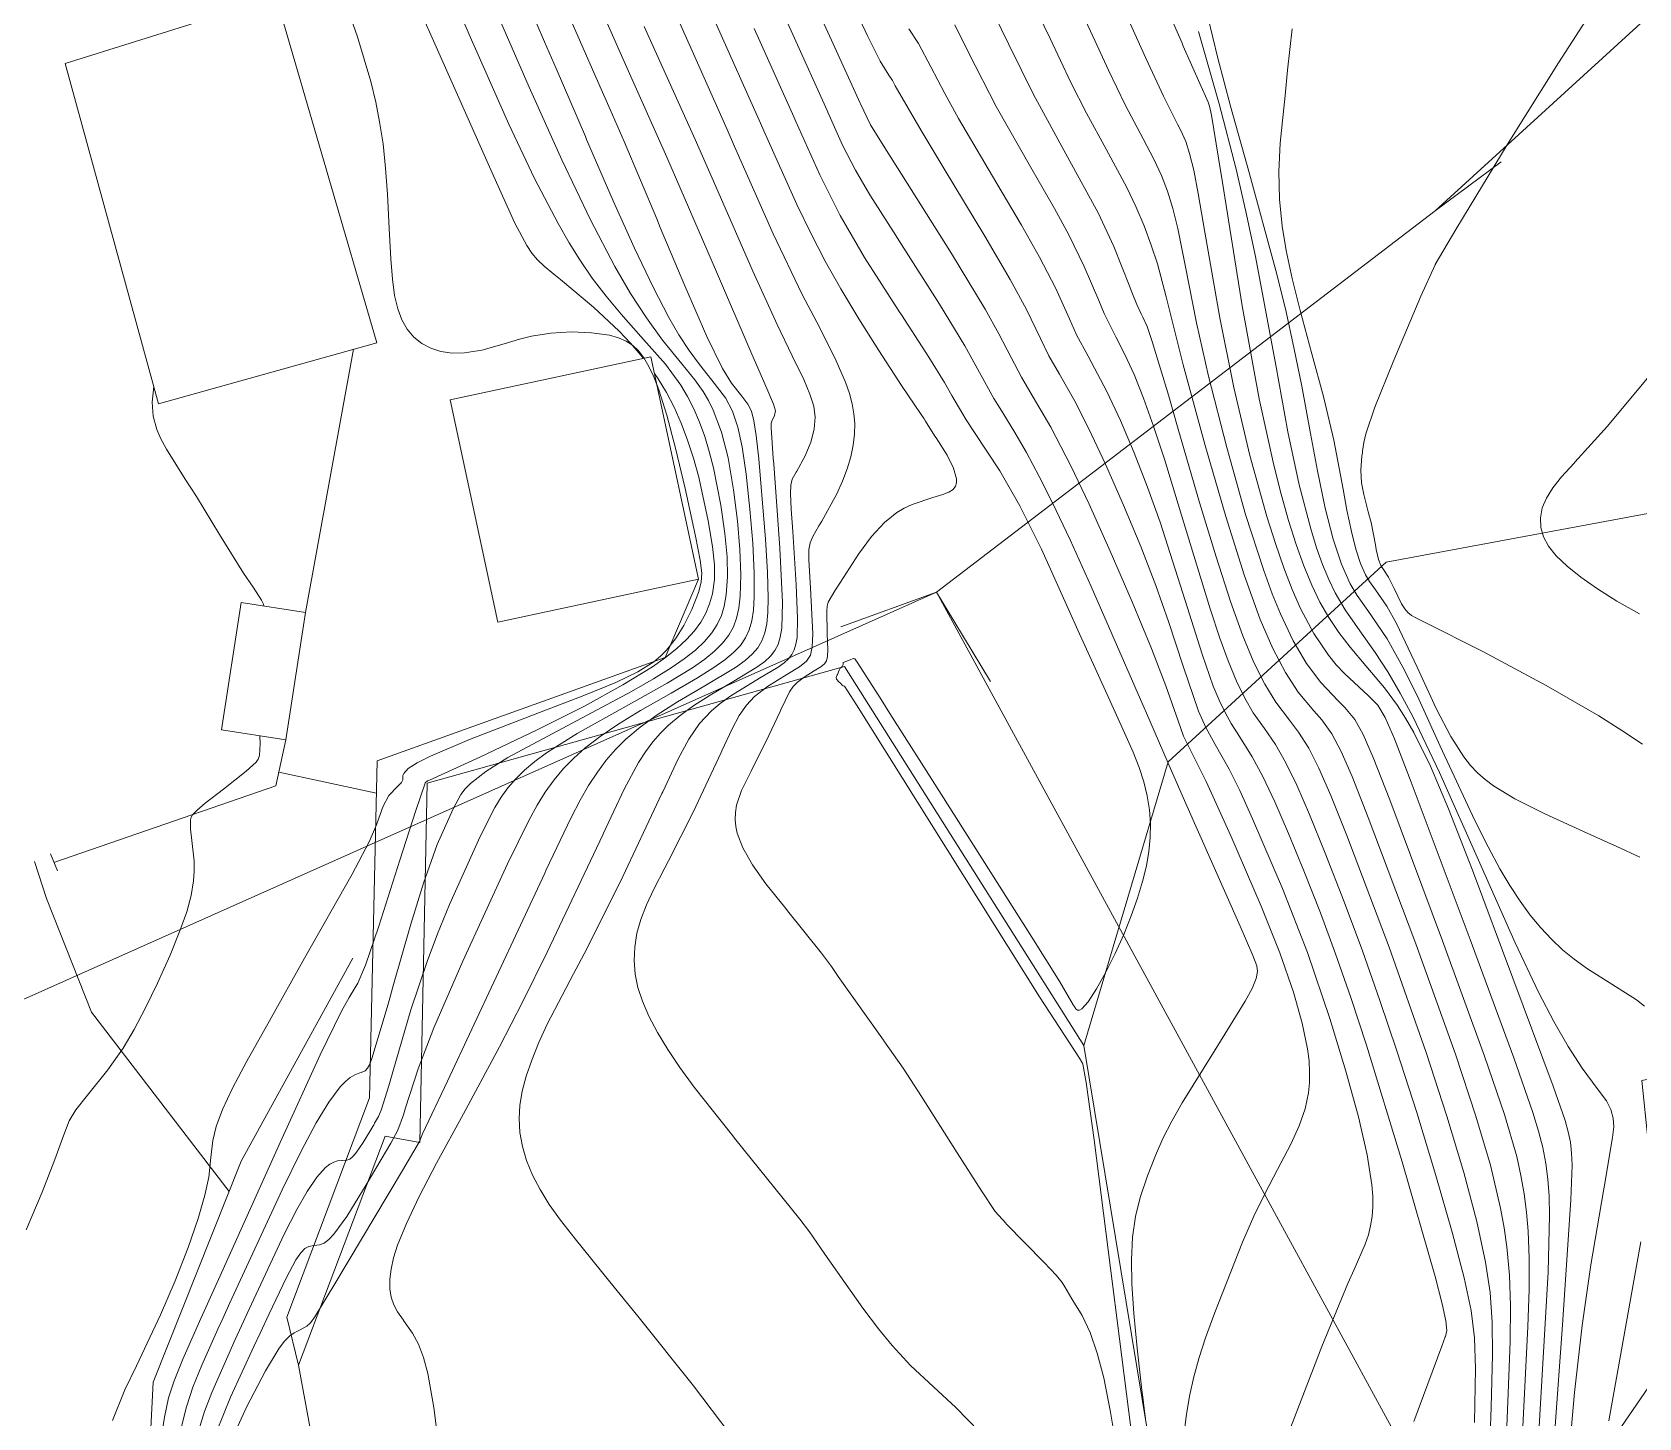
# Model space of a CAD drawing. Header units: metres. Extents: x 1233805 to 1234355, y 654698 to 655114.
# Drawn here: x 1234171.64 to 1234215.41, y 654927.62 to 654965.38 of the extents above; entities that cross this region are included whole.
import ezdxf

# ---------------------------------------------------------------- set-up
doc = ezdxf.new("R2010")
doc.units = ezdxf.units.M

msp = doc.modelspace()

# ---------------------------------------------------------------- linework, layer by layer
at = {"layer": 'ИИ_ГОРИЗОНТАЛИ_ОСН', "lineweight": 0}
for points, elevation in [([(1234190.127, 654970.202), (1234192.366, 654965.319), (1234193.295, 654963.249), (1234193.317, 654963.198), (1234193.718, 654962.304), (1234194.066, 654961.617), (1234194.457, 654960.948), (1234195.102, 654959.936), (1234195.324, 654959.593), (1234196.36, 654957.965), (1234197.049, 654956.835), (1234197.493, 654956.022), (1234197.837, 654955.4), (1234198.01, 654955.126), (1234198.387, 654954.519), (1234198.727, 654953.931), (1234199.078, 654953.276), (1234199.441, 654952.554), (1234199.92, 654951.543), (1234200.494, 654950.277), (1234201.96, 654946.909), (1234201.971, 654946.883), (1234202.584, 654945.459), (1234202.585, 654945.458), (1234203.064, 654944.383), (1234204.554, 654941.016), (1234204.898, 654940.223), (1234205.004, 654939.941), (1234205.025, 654939.785), (1234204.984, 654939.593), (1234204.873, 654939.326), (1234204.689, 654938.979), (1234203.867, 654937.653), (1234202.969, 654936.21), (1234202.686, 654935.704), (1234202.447, 654935.232), (1234202.244, 654934.774), (1234202.028, 654934.221), (1234201.821, 654933.626), (1234201.694, 654933.11), (1234201.615, 654932.55), (1234201.585, 654931.932), (1234201.599, 654931.271), (1234201.651, 654930.464), (1234201.74, 654929.524), (1234201.873, 654928.377), (1234201.896, 654928.19), (1234201.943, 654927.805), (1234201.967, 654927.605)], 15.5), ([(1234180.639, 654969.502), (1234184.205, 654961.467), (1234184.79, 654960.178), (1234185.112, 654959.565), (1234185.253, 654959.356), (1234185.404, 654959.177), (1234185.583, 654959.004), (1234185.847, 654958.784), (1234186.03, 654958.637), (1234186.932, 654957.891), (1234187.634, 654957.233), (1234187.944, 654956.905), (1234188.225, 654956.58), (1234188.293, 654956.492)], 10.5), ([(1234185.831, 654966.814), (1234187, 654964.133), (1234187.385, 654963.269), (1234187.768, 654962.401), (1234188.655, 654960.292), (1234188.752, 654960.057), (1234189.422, 654958.465), (1234190.022, 654957.087), (1234190.45, 654956.219), (1234190.695, 654955.82), (1234190.97, 654955.462), (1234191.138, 654955.244), (1234191.233, 654955.051), (1234191.303, 654954.789), (1234191.366, 654954.39), (1234191.437, 654953.754), (1234191.622, 654951.565), (1234191.672, 654950.663), (1234191.688, 654949.953), (1234191.679, 654949.563), (1234191.65, 654949.259), (1234191.598, 654949.009), (1234191.518, 654948.796), (1234191.407, 654948.607), (1234191.257, 654948.431), (1234191.06, 654948.256), (1234190.797, 654948.069), (1234189.967, 654947.57), (1234189.218, 654947.13), (1234188.669, 654946.779), (1234188.199, 654946.44), (1234187.808, 654946.111), (1234187.533, 654945.838), (1234187.278, 654945.544), (1234187.036, 654945.219), (1234186.799, 654944.854), (1234186.569, 654944.453), (1234186.321, 654943.979), (1234185.636, 654942.54), (1234185.603, 654942.467), (1234182.954, 654936.8), (1234182.273, 654935.359), (1234182.232, 654935.275), (1234182.187, 654935.152), (1234182.187, 654935.152), (1234181.728, 654934.365), (1234179.861, 654931.225), (1234179.341, 654930.372), (1234179.224, 654930.211), (1234179.125, 654930.118), (1234178.939, 654930.017), (1234178.779, 654929.938), (1234178.657, 654929.854), (1234178.515, 654929.715), (1234178.365, 654929.521), (1234177.992, 654928.901), (1234177.481, 654927.912), (1234177.049, 654926.982)], 12.5), ([(1234186.648, 654967.116), (1234187.621, 654964.908), (1234187.88, 654964.335), (1234188.931, 654961.972), (1234190.28, 654958.847), (1234191.247, 654956.604), (1234191.6, 654955.797), (1234191.839, 654955.242), (1234191.886, 654955.066), (1234191.864, 654954.935), (1234191.792, 654954.783), (1234191.792, 654954.783), (1234191.772, 654954.724), (1234191.771, 654954.601), (1234191.831, 654953.771), (1234191.843, 654953.621), (1234192.012, 654951.317), (1234192.079, 654949.835), (1234192.059, 654949.139), (1234192.021, 654948.897), (1234191.961, 654948.698), (1234191.875, 654948.528), (1234191.757, 654948.376), (1234191.598, 654948.23), (1234191.379, 654948.073), (1234190.712, 654947.672), (1234190.11, 654947.318), (1234189.669, 654947.036), (1234189.292, 654946.764), (1234188.977, 654946.499), (1234188.754, 654946.278), (1234188.548, 654946.039), (1234188.352, 654945.774), (1234188.16, 654945.476), (1234187.771, 654944.756), (1234187.205, 654943.558), (1234187.183, 654943.511), (1234185.673, 654940.308), (1234185.008, 654938.964), (1234184.373, 654937.733), (1234183.386, 654935.906), (1234182.655, 654934.558), (1234182.185, 654933.652), (1234181.834, 654932.914), (1234181.595, 654932.325), (1234181.487, 654931.987), (1234181.416, 654931.678), (1234181.381, 654931.397), (1234181.382, 654931.141), (1234181.418, 654930.915), (1234181.488, 654930.706), (1234181.592, 654930.509), (1234181.755, 654930.28), (1234181.757, 654930.276), (1234182.004, 654929.93), (1234182.168, 654929.629), (1234182.304, 654929.268), (1234182.419, 654928.827), (1234182.577, 654927.904), (1234182.787, 654926.265)], 13), ([(1234193.64, 654966.89), (1234194.404, 654965.261), (1234194.739, 654964.592), (1234194.979, 654964.208), (1234195.077, 654964.059), (1234195.153, 654963.922), (1234195.859, 654962.696), (1234196.489, 654961.656), (1234197.596, 654959.824), (1234198.284, 654958.644), (1234198.727, 654957.825), (1234199.11, 654957.034), (1234199.34, 654956.557), (1234199.623, 654956.06), (1234200.044, 654955.322), (1234200.43, 654954.574), (1234200.884, 654953.609), (1234201.374, 654952.495), (1234201.84, 654951.364), (1234202.248, 654950.304), (1234202.596, 654949.321), (1234202.998, 654948.103), (1234203.412, 654946.882), (1234203.61, 654946.429), (1234203.87, 654945.972), (1234204.251, 654945.3), (1234204.538, 654944.716), (1234204.889, 654943.948), (1234205.702, 654942.044), (1234206.382, 654940.299), (1234206.993, 654938.5), (1234207.43, 654937.071), (1234207.77, 654935.824), (1234208.006, 654934.788), (1234208.136, 654933.973), (1234208.161, 654933.659), (1234208.164, 654933.373), (1234208.145, 654933.107), (1234208.105, 654932.852), (1234208.044, 654932.61), (1234207.958, 654932.355), (1234207.659, 654931.666), (1234207.485, 654931.282), (1234206.771, 654929.563), (1234205.69, 654926.757)], 16.5), ([(1234198.541, 654966.937), (1234199.374, 654965.204), (1234199.94, 654964.012), (1234200.365, 654963.177), (1234200.901, 654962.19), (1234201.459, 654961.148), (1234201.705, 654960.631), (1234201.93, 654960.105), (1234202.129, 654959.579), (1234202.296, 654959.07), (1234202.532, 654958.168), (1234203.001, 654956.314), (1234203.594, 654954.118), (1234204.156, 654952.18), (1234204.659, 654950.594), (1234205.096, 654949.38), (1234205.436, 654948.589), (1234205.781, 654947.931), (1234206.133, 654947.398), (1234206.559, 654946.887), (1234206.771, 654946.644), (1234207.043, 654946.261), (1234207.3, 654945.78), (1234207.598, 654945.096), (1234208.039, 654943.978), (1234209.333, 654940.539), (1234210.413, 654937.53), (1234210.974, 654935.847), (1234211.368, 654934.505), (1234211.644, 654933.34), (1234211.743, 654932.803), (1234211.817, 654932.286), (1234211.887, 654931.512), (1234211.914, 654930.672), (1234211.903, 654929.716), (1234211.848, 654928.288), (1234211.802, 654927.168)], 18.5), ([(1234201, 654966.852), (1234201.727, 654965.239), (1234201.981, 654964.67), (1234202.458, 654963.636), (1234202.844, 654962.872), (1234202.936, 654962.696), (1234203.068, 654962.404), (1234203.173, 654962.076), (1234203.283, 654961.619), (1234203.406, 654960.988), (1234203.589, 654959.927), (1234203.998, 654957.6), (1234204.38, 654955.7), (1234204.817, 654953.845), (1234205.277, 654952.179), (1234205.509, 654951.444), (1234205.74, 654950.78), (1234205.97, 654950.191), (1234206.196, 654949.678), (1234206.558, 654948.998), (1234206.957, 654948.405), (1234207.167, 654948.145), (1234207.389, 654947.901), (1234207.915, 654947.417), (1234208.031, 654947.317), (1234208.299, 654947.042), (1234208.503, 654946.704), (1234208.752, 654946.128), (1234209.207, 654944.944), (1234210.815, 654940.657), (1234212.005, 654937.433), (1234212.526, 654935.944), (1234212.681, 654935.433), (1234212.796, 654934.986), (1234212.88, 654934.557), (1234212.936, 654934.127), (1234212.969, 654933.667), (1234212.981, 654933.137), (1234212.941, 654931.594), (1234212.796, 654929.1), (1234212.683, 654927.236)], 19.5), ([(1234183.096, 654966.353), (1234183.612, 654965.172), (1234183.72, 654964.925), (1234184.628, 654962.87), (1234185.324, 654961.393), (1234185.965, 654960.163), (1234186.265, 654959.641), (1234186.555, 654959.176), (1234186.898, 654958.677), (1234187.273, 654958.185), (1234187.683, 654957.694), (1234188.224, 654957.088), (1234188.889, 654956.33), (1234189.307, 654955.762), (1234189.494, 654955.45), (1234189.665, 654955.113), (1234189.82, 654954.751), (1234189.961, 654954.363), (1234190.087, 654953.952), (1234190.2, 654953.51), (1234190.4, 654952.488), (1234190.511, 654951.723), (1234190.572, 654951.086), (1234190.584, 654950.535), (1234190.549, 654950.046), (1234190.496, 654949.744), (1234190.417, 654949.485), (1234190.303, 654949.243), (1234190.151, 654949.012), (1234189.953, 654948.779), (1234189.706, 654948.545), (1234189.406, 654948.305), (1234189.049, 654948.055), (1234188.57, 654947.756), (1234187.97, 654947.411), (1234186.216, 654946.477), (1234184.601, 654945.612), (1234183.996, 654945.236), (1234183.582, 654944.91), (1234183.437, 654944.762), (1234183.318, 654944.609), (1234183.104, 654944.216), (1234182.676, 654943.245), (1234182.296, 654942.191), (1234181.953, 654941.078), (1234181.483, 654939.427), (1234181.334, 654938.895), (1234180.892, 654937.418), (1234180.831, 654937.244), (1234180.778, 654937.148), (1234180.708, 654937.081), (1234180.606, 654937.033), (1234180.569, 654937.021), (1234180.431, 654936.968), (1234180.306, 654936.893), (1234180.174, 654936.783), (1234180.034, 654936.638), (1234179.724, 654936.227), (1234179.378, 654935.662), (1234178.963, 654934.885), (1234178.446, 654933.837), (1234177.025, 654930.754), (1234176.832, 654930.328), (1234176.701, 654930.039), (1234176.263, 654929.059), (1234176.02, 654928.463), (1234175.841, 654927.927), (1234175.695, 654927.347)], 11), ([(1234184.101, 654966.374), (1234185.179, 654963.879), (1234186.069, 654961.901), (1234186.851, 654960.265), (1234187.513, 654958.994), (1234187.941, 654958.259), (1234188.373, 654957.593), (1234188.811, 654956.992), (1234189.337, 654956.342), (1234189.692, 654955.906), (1234189.918, 654955.59), (1234190.064, 654955.342), (1234190.196, 654955.076), (1234190.419, 654954.481), (1234190.596, 654953.785), (1234190.745, 654952.91), (1234190.852, 654952.067), (1234190.919, 654951.284), (1234190.945, 654950.596), (1234190.929, 654950.015), (1234190.893, 654949.686), (1234190.832, 654949.414), (1234190.742, 654949.172), (1234190.616, 654948.949), (1234190.448, 654948.731), (1234190.232, 654948.514), (1234189.963, 654948.293), (1234189.632, 654948.06), (1234188.94, 654947.638), (1234187.825, 654947.017), (1234186.487, 654946.269), (1234185.65, 654945.742), (1234185.333, 654945.508), (1234185.056, 654945.275), (1234184.814, 654945.038), (1234184.6, 654944.791), (1234184.416, 654944.538), (1234184.242, 654944.256), (1234183.847, 654943.467), (1234183.01, 654941.614), (1234182.682, 654940.815), (1234182.398, 654940.061), (1234181.957, 654938.736), (1234181.462, 654937.049), (1234181.354, 654936.669), (1234181.146, 654936.004), (1234181.071, 654935.831), (1234180.968, 654935.648), (1234180.965, 654935.642), (1234180.943, 654935.605), (1234180.652, 654935.125), (1234180.46, 654934.839), (1234180.37, 654934.733), (1234180.292, 654934.674), (1234180.21, 654934.646), (1234180.08, 654934.636), (1234180.079, 654934.636), (1234179.958, 654934.624), (1234179.853, 654934.592), (1234179.744, 654934.533), (1234179.633, 654934.446), (1234179.391, 654934.181), (1234179.128, 654933.794), (1234178.848, 654933.299), (1234178.506, 654932.629), (1234177.549, 654930.585), (1234177.34, 654930.127), (1234177.168, 654929.755), (1234176.529, 654928.313), (1234176.334, 654927.792), (1234176.179, 654927.294)], 11.5), ([(1234199.93, 654966.575), (1234200.532, 654965.271), (1234200.961, 654964.341), (1234201.417, 654963.403), (1234201.908, 654962.469), (1234202.197, 654961.922), (1234202.406, 654961.476), (1234202.573, 654961.044), (1234202.718, 654960.572), (1234202.851, 654960.029), (1234203.05, 654959.032), (1234203.364, 654957.463), (1234203.691, 654956.007), (1234204.182, 654954.061), (1234204.699, 654952.238), (1234205.192, 654950.713), (1234205.425, 654950.076), (1234205.646, 654949.529), (1234205.993, 654948.799), (1234206.36, 654948.178), (1234206.746, 654947.662), (1234207.218, 654947.164), (1234207.401, 654946.98), (1234207.671, 654946.651), (1234207.902, 654946.241), (1234208.175, 654945.612), (1234208.623, 654944.461), (1234210.066, 654940.62), (1234211.209, 654937.481), (1234211.752, 654935.888), (1234212.083, 654934.74), (1234212.2, 654934.225), (1234212.29, 654933.727), (1234212.355, 654933.229), (1234212.399, 654932.712), (1234212.426, 654931.975), (1234212.423, 654931.116), (1234212.389, 654930.111), (1234212.316, 654928.65), (1234212.243, 654927.202)], 19), ([(1234188.309, 654965.537), (1234189.697, 654962.459), (1234190.26, 654961.172), (1234191.271, 654958.866), (1234191.933, 654957.417), (1234192.348, 654956.564), (1234192.66, 654955.918), (1234192.829, 654955.518), (1234192.93, 654955.185), (1234192.968, 654954.89), (1234192.945, 654954.563), (1234192.854, 654954.209), (1234192.698, 654953.833), (1234192.47, 654953.418), (1234192.455, 654953.392), (1234192.348, 654953.196), (1234192.305, 654953.037), (1234192.295, 654952.806), (1234192.316, 654952.385), (1234192.358, 654951.772), (1234192.454, 654950.322), (1234192.491, 654949.409), (1234192.476, 654948.883), (1234192.447, 654948.7), (1234192.402, 654948.55), (1234192.337, 654948.422), (1234192.247, 654948.307), (1234192.127, 654948.197), (1234191.962, 654948.078), (1234191.457, 654947.774), (1234190.669, 654947.293), (1234190.384, 654947.087), (1234190.146, 654946.888), (1234189.823, 654946.541), (1234189.532, 654946.118), (1234189.24, 654945.577), (1234188.816, 654944.678), (1234188.795, 654944.631), (1234187.658, 654942.219), (1234186.674, 654940.269), (1234186.383, 654939.722), (1234185.671, 654938.348), (1234185.435, 654937.835), (1234185.247, 654937.373), (1234185.098, 654936.932), (1234184.992, 654936.522), (1234184.927, 654936.138), (1234184.905, 654935.777), (1234184.926, 654935.401), (1234184.994, 654935.02), (1234185.108, 654934.633), (1234185.269, 654934.239), (1234185.474, 654933.844), (1234185.726, 654933.435), (1234186.028, 654933.01), (1234186.429, 654932.496), (1234187.374, 654931.332), (1234188.14, 654930.393), (1234189.656, 654928.493), (1234190.643, 654927.185)], 13.5), ([(1234190.257, 654965.64), (1234191.479, 654962.9), (1234191.57, 654962.689), (1234192.469, 654960.685), (1234192.862, 654959.881), (1234193.247, 654959.143), (1234193.673, 654958.385), (1234194.16, 654957.569), (1234194.703, 654956.703), (1234195.324, 654955.755), (1234195.859, 654954.961), (1234195.94, 654954.841), (1234195.974, 654954.784), (1234196.233, 654954.372), (1234196.263, 654954.328), (1234196.564, 654953.854), (1234196.744, 654953.496), (1234196.822, 654953.212), (1234196.822, 654953.101), (1234196.796, 654953.009), (1234196.728, 654952.92), (1234196.614, 654952.844), (1234196.451, 654952.778), (1234196.181, 654952.698), (1234195.616, 654952.513), (1234195.395, 654952.41), (1234195.198, 654952.292), (1234194.859, 654952.016), (1234194.51, 654951.637), (1234194.153, 654951.16), (1234193.742, 654950.524), (1234193.662, 654950.396), (1234193.508, 654950.155), (1234193.329, 654949.85), (1234193.298, 654949.744), (1234193.285, 654949.611), (1234193.301, 654948.982), (1234193.316, 654948.557), (1234193.31, 654948.372), (1234193.283, 654948.254), (1234193.228, 654948.168), (1234193.126, 654948.086), (1234192.947, 654947.978), (1234192.668, 654947.808), (1234192.485, 654947.665), (1234192.375, 654947.546), (1234192.276, 654947.402), (1234192.038, 654946.916), (1234192.018, 654946.872), (1234191.628, 654946.039), (1234191.276, 654945.34), (1234191.223, 654945.241), (1234190.963, 654944.713), (1234190.831, 654944.313), (1234190.799, 654944.119), (1234190.791, 654943.928), (1234190.806, 654943.74), (1234190.846, 654943.551), (1234191, 654943.153), (1234191.262, 654942.694), (1234191.63, 654942.174), (1234192.17, 654941.501), (1234192.22, 654941.44), (1234193.146, 654940.286), (1234193.412, 654939.918), (1234193.598, 654939.653), (1234194.832, 654937.911), (1234194.846, 654937.892), (1234195.365, 654937.149), (1234195.869, 654936.382), (1234196.843, 654934.848), (1234197.5, 654933.811), (1234197.878, 654933.244), (1234198.163, 654932.926), (1234198.179, 654932.91), (1234199.201, 654931.865), (1234199.548, 654931.499), (1234199.703, 654931.308), (1234199.769, 654931.192), (1234199.966, 654930.864), (1234199.995, 654930.823), (1234200.248, 654930.415), (1234200.46, 654929.952), (1234200.656, 654929.382), (1234200.832, 654928.711), (1234201.021, 654927.781), (1234201.22, 654926.576)], 14.5), ([(1234191.311, 654965.48), (1234192.387, 654963.074), (1234192.444, 654962.943), (1234193.094, 654961.495), (1234193.656, 654960.38), (1234194.317, 654959.244), (1234195.262, 654957.768), (1234195.324, 654957.674), (1234196.072, 654956.52), (1234196.494, 654955.838), (1234196.696, 654955.477), (1234197.085, 654954.821), (1234197.298, 654954.502), (1234197.999, 654953.423), (1234198.551, 654952.469), (1234199.137, 654951.295), (1234199.9, 654949.598), (1234200.128, 654949.082), (1234200.922, 654947.331), (1234201.398, 654946.29), (1234201.631, 654945.76), (1234201.794, 654945.342), (1234201.921, 654944.949), (1234202.013, 654944.573), (1234202.075, 654944.192), (1234202.105, 654943.814), (1234202.101, 654943.434), (1234202.064, 654943.051), (1234201.996, 654942.66), (1234201.892, 654942.236), (1234201.754, 654941.783), (1234201.583, 654941.304), (1234201.376, 654940.796), (1234201.143, 654940.279), (1234200.889, 654939.77), (1234200.639, 654939.317), (1234200.41, 654938.96), (1234200.24, 654938.769), (1234200.175, 654938.733), (1234200.121, 654938.732), (1234200.074, 654938.766), (1234200.024, 654938.842), (1234200.002, 654938.881), (1234199.636, 654939.499), (1234198.873, 654940.723), (1234195.935, 654945.36), (1234195.009, 654946.818), (1234194.767, 654947.2), (1234194.134, 654948.187), (1234194.048, 654948.301), (1234194.005, 654948.315), (1234193.923, 654948.279), (1234193.806, 654948.23), (1234193.759, 654948.215), (1234193.737, 654948.202), (1234193.731, 654948.15), (1234193.729, 654948.131), (1234193.709, 654948.091), (1234193.692, 654948.08), (1234193.654, 654948.053), (1234193.636, 654948.015), (1234193.629, 654947.993), (1234193.577, 654947.875), (1234193.573, 654947.867), (1234193.545, 654947.8), (1234193.549, 654947.753), (1234193.628, 654947.668), (1234193.664, 654947.637), (1234193.707, 654947.589), (1234193.732, 654947.565), (1234193.741, 654947.569), (1234193.772, 654947.563), (1234194.096, 654947.052), (1234194.904, 654945.759), (1234199.087, 654939.099), (1234200.168, 654937.423), (1234200.17, 654937.42), (1234200.237, 654937.315), (1234200.25, 654937.29), (1234200.267, 654937.26), (1234200.267, 654937.259), (1234200.356, 654936.763), (1234200.57, 654935.195), (1234201.708, 654926.275)], 15), ([(1234195.52, 654965.474), (1234195.785, 654965.069), (1234196.124, 654964.434), (1234196.503, 654963.705), (1234196.879, 654963.025), (1234197.799, 654961.459), (1234198.588, 654960.123), (1234199.083, 654959.25), (1234199.514, 654958.416), (1234199.901, 654957.565), (1234200.092, 654957.136), (1234200.406, 654956.55), (1234200.92, 654955.586), (1234201.289, 654954.796), (1234201.664, 654953.914), (1234202.025, 654952.984), (1234202.367, 654952.024), (1234203.048, 654949.897), (1234203.51, 654948.436), (1234203.816, 654947.564), (1234203.976, 654947.176), (1234204.138, 654946.838), (1234204.307, 654946.538), (1234204.534, 654946.187), (1234204.881, 654945.636), (1234205.163, 654945.102), (1234205.491, 654944.406), (1234205.865, 654943.549), (1234206.286, 654942.527), (1234206.735, 654941.383), (1234207.149, 654940.263), (1234207.563, 654939.073), (1234207.988, 654937.779), (1234208.963, 654934.6), (1234209.86, 654931.47), (1234210.051, 654930.732), (1234210.152, 654930.262), (1234210.179, 654930.002), (1234210.141, 654929.836), (1234210.137, 654929.826), (1234210.046, 654929.58), (1234209.285, 654927.524)], 17), ([(1234196.772, 654965.576), (1234197.164, 654964.794), (1234197.9, 654963.354), (1234198.87, 654961.646), (1234199.487, 654960.574), (1234199.881, 654959.855), (1234200.304, 654958.995), (1234200.7, 654958.065), (1234200.844, 654957.715), (1234201.16, 654957.078), (1234201.411, 654956.599), (1234201.662, 654956.051), (1234201.918, 654955.411), (1234202.192, 654954.644), (1234202.486, 654953.744), (1234203.012, 654952.012), (1234203.731, 654949.664), (1234203.993, 654948.871), (1234204.219, 654948.246), (1234204.446, 654947.697), (1234204.674, 654947.231), (1234204.908, 654946.834), (1234205.209, 654946.406), (1234205.511, 654945.972), (1234205.789, 654945.488), (1234206.094, 654944.863), (1234206.442, 654944.065), (1234206.87, 654943.011), (1234207.383, 654941.687), (1234207.88, 654940.347), (1234208.359, 654938.993), (1234208.821, 654937.627), (1234209.362, 654935.94), (1234209.883, 654934.229), (1234210.327, 654932.678), (1234210.652, 654931.436), (1234210.842, 654930.547), (1234210.932, 654929.805), (1234210.957, 654928.967), (1234210.93, 654927.496)], 17.5), ([(1234203.673, 654965.797), (1234203.942, 654964.674), (1234204.288, 654963.36), (1234204.801, 654961.519), (1234205.523, 654958.885), (1234205.781, 654957.839), (1234206.015, 654956.792), (1234206.228, 654955.735), (1234206.467, 654954.442), (1234206.654, 654953.423), (1234206.869, 654952.406), (1234207.086, 654951.569), (1234207.312, 654950.888), (1234207.55, 654950.349), (1234207.741, 654950.026), (1234208.025, 654949.623), (1234208.556, 654948.847), (1234209.031, 654948), (1234209.419, 654947.202), (1234210.003, 654945.927), (1234210.943, 654943.897), (1234211.302, 654943.18), (1234211.624, 654942.584), (1234211.897, 654942.124), (1234212.174, 654941.704), (1234212.454, 654941.321), (1234212.74, 654940.974), (1234213.031, 654940.662), (1234213.334, 654940.379), (1234213.653, 654940.117), (1234214.009, 654939.862), (1234214.674, 654939.444), (1234215.346, 654939.012), (1234215.565, 654938.836)], 21), ([(1234205.962, 654965.468), (1234205.841, 654964.343), (1234205.774, 654963.651), (1234205.737, 654963.313), (1234205.641, 654962.352), (1234205.606, 654961.582), (1234205.624, 654960.831), (1234205.697, 654960.091), (1234205.806, 654959.427), (1234205.969, 654958.664), (1234206.185, 654957.795), (1234206.506, 654956.612), (1234206.82, 654955.451), (1234207.098, 654954.26), (1234207.353, 654952.924), (1234207.457, 654952.352), (1234207.579, 654951.77), (1234207.701, 654951.292), (1234207.829, 654950.903), (1234207.965, 654950.597), (1234208.074, 654950.413), (1234208.238, 654950.183), (1234208.542, 654949.744), (1234208.812, 654949.265), (1234209.373, 654948.073), (1234209.902, 654946.93), (1234210.285, 654946.192), (1234210.645, 654945.63), (1234210.828, 654945.402), (1234211.019, 654945.198), (1234211.224, 654945.015), (1234211.453, 654944.841), (1234212.029, 654944.492), (1234212.846, 654944.082), (1234214.1, 654943.512), (1234214.813, 654943.191), (1234215.434, 654942.898)], 21.5), ([(1234203.412, 654965.401), (1234203.976, 654963.427), (1234204.438, 654961.649), (1234204.708, 654960.489), (1234204.967, 654959.269), (1234205.52, 654956.309), (1234205.852, 654954.494), (1234206.16, 654953.042), (1234206.471, 654951.846), (1234206.63, 654951.332), (1234206.794, 654950.872), (1234206.962, 654950.462), (1234207.136, 654950.101), (1234207.407, 654949.64), (1234207.812, 654949.064), (1234208.229, 654948.477), (1234208.571, 654947.95), (1234208.91, 654947.372), (1234209.251, 654946.735), (1234209.981, 654945.21), (1234211.08, 654942.741), (1234212.045, 654940.568), (1234212.686, 654939.206), (1234213.092, 654938.423), (1234213.486, 654937.739), (1234213.865, 654937.155), (1234214.28, 654936.596), (1234214.527, 654936.26), (1234214.649, 654936.026), (1234214.715, 654935.791), (1234214.73, 654935.553), (1234214.695, 654935.259), (1234214.465, 654933.904), (1234214.448, 654933.809), (1234214.108, 654931.791), (1234213.867, 654930.143), (1234213.657, 654928.315), (1234213.49, 654926.363)], 20.5), ([(1234188.595, 654956.083), (1234188.697, 654955.935), (1234188.921, 654955.561), (1234189.129, 654955.158), (1234189.321, 654954.725), (1234189.496, 654954.262), (1234189.654, 654953.774), (1234189.798, 654953.253), (1234190.054, 654952.066), (1234190.173, 654951.364), (1234190.226, 654950.87), (1234190.225, 654950.465), (1234190.17, 654950.077), (1234190.096, 654949.799), (1234189.995, 654949.549), (1234189.858, 654949.307), (1234189.684, 654949.069), (1234189.465, 654948.828), (1234189.202, 654948.584), (1234188.893, 654948.338), (1234188.538, 654948.087), (1234187.734, 654947.592), (1234186.682, 654947.017), (1234185.395, 654946.368), (1234183.832, 654945.625), (1234182.463, 654945.002), (1234182.406, 654944.977), (1234182.346, 654944.93), (1234182.346, 654944.926), (1234182.344, 654944.92), (1234182.09, 654944.17), (1234181.656, 654942.816), (1234181.081, 654941.02), (1234180.721, 654939.956), (1234180.51, 654939.463), (1234180.436, 654939.345), (1234180.271, 654939.077), (1234180.07, 654938.704), (1234179.488, 654937.514), (1234178.437, 654935.228), (1234176.713, 654931.395), (1234176.325, 654930.53), (1234176.237, 654930.334), (1234175.742, 654929.218), (1234175.503, 654928.632), (1234175.356, 654928.17), (1234175.241, 654927.639), (1234174.991, 654926.012)], 10.5), ([(1234215.818, 654956.164), (1234214.561, 654954.642), (1234213.67, 654953.661), (1234213.648, 654953.639), (1234213.302, 654953.262), (1234213.067, 654952.966), (1234212.894, 654952.684), (1234212.782, 654952.416), (1234212.73, 654952.148), (1234212.741, 654951.887), (1234212.814, 654951.63), (1234212.95, 654951.377), (1234213.163, 654951.112), (1234213.456, 654950.829), (1234213.829, 654950.529), (1234214.283, 654950.212), (1234214.813, 654949.88), (1234215.426, 654949.53)], 22.5), ([(1234174.954, 654955.725), (1234174.911, 654955.298), (1234174.934, 654954.915), (1234175.036, 654954.551), (1234175.146, 654954.303), (1234175.299, 654954.017), (1234175.811, 654953.198), (1234176.113, 654952.727), (1234176.746, 654951.695), (1234177.399, 654950.637), (1234177.659, 654950.257), (1234177.889, 654949.906), (1234177.937, 654949.791), (1234177.946, 654949.742)], 9.5), ([(1234177.845, 654946.206), (1234177.853, 654945.993), (1234177.828, 654945.668), (1234177.798, 654945.571), (1234177.744, 654945.489), (1234177.47, 654945.241), (1234176.848, 654944.754), (1234176.355, 654944.369), (1234176.133, 654944.184), (1234176.025, 654944.072), (1234176.014, 654944.059), (1234176.01, 654944.054), (1234175.97, 654943.993), (1234175.948, 654943.914), (1234175.95, 654943.664), (1234175.98, 654943.438), (1234176.05, 654942.791), (1234176.054, 654942.516), (1234176.038, 654942.256), (1234175.971, 654941.857), (1234175.849, 654941.41), (1234175.665, 654940.895), (1234175.394, 654940.234), (1234175.054, 654939.467), (1234174.73, 654938.796), (1234174.417, 654938.207), (1234174.114, 654937.7), (1234173.697, 654937.102), (1234173.148, 654936.414), (1234172.832, 654936.02), (1234172.643, 654935.713), (1234172.472, 654935.264), (1234172.258, 654934.665), (1234171.909, 654933.775), (1234171.479, 654932.742)], 9.5), ([(1234215.465, 654932.421), (1234215.35, 654931.764), (1234214.592, 654927.543)], 21)]:
    msp.add_lwpolyline(points, dxfattribs=dict(at, elevation=elevation))
at = {"layer": 'ИИ_ГОРИЗОНТАЛИ_УТОЛЩ', "lineweight": 0}
for points, elevation in [([(1234190.651, 654971.19), (1234193.42, 654965.158), (1234194.196, 654963.441), (1234194.203, 654963.423), (1234194.475, 654962.853), (1234194.865, 654962.228), (1234195.324, 654961.512), (1234196.686, 654959.348), (1234197.603, 654957.832), (1234197.978, 654957.163), (1234198.312, 654956.512), (1234198.589, 654955.979), (1234198.823, 654955.588), (1234199.393, 654954.615), (1234199.939, 654953.562), (1234200.435, 654952.516), (1234201.008, 654951.242), (1234201.606, 654949.854), (1234202.13, 654948.584), (1234202.521, 654947.573), (1234202.862, 654946.613), (1234203.009, 654946.199), (1234203.221, 654945.757), (1234203.621, 654944.964), (1234204.292, 654943.478), (1234205.118, 654941.561), (1234205.629, 654940.293), (1234205.999, 654939.22), (1234206.243, 654938.375), (1234206.386, 654937.674), (1234206.426, 654937.348), (1234206.443, 654937.041), (1234206.439, 654936.75), (1234206.412, 654936.476), (1234206.32, 654936.043), (1234206.161, 654935.582), (1234205.933, 654935.081), (1234205.569, 654934.391), (1234205.227, 654933.746), (1234204.926, 654933.122), (1234204.614, 654932.409), (1234203.859, 654930.489), (1234203.608, 654929.807), (1234203.431, 654929.269), (1234203.285, 654928.743), (1234203.168, 654928.217), (1234203.074, 654927.657), (1234203.006, 654927.073)], 16), ([(1234202.123, 654967.004), (1234202.966, 654965.081), (1234203.001, 654964.999), (1234203.674, 654963.47), (1234203.675, 654963.469), (1234203.714, 654963.363), (1234203.766, 654963.116), (1234203.961, 654961.947), (1234204.065, 654961.281), (1234204.605, 654957.926), (1234205.07, 654955.393), (1234205.465, 654953.58), (1234205.665, 654952.791), (1234205.867, 654952.072), (1234206.073, 654951.421), (1234206.284, 654950.835), (1234206.5, 654950.313), (1234206.721, 654949.853), (1234206.962, 654949.431), (1234207.235, 654949.024), (1234207.545, 654948.621), (1234207.977, 654948.114), (1234208.481, 654947.517), (1234208.84, 654947.031), (1234209.058, 654946.686), (1234209.278, 654946.3), (1234209.731, 654945.379), (1234210.229, 654944.214), (1234210.882, 654942.542), (1234213.08, 654936.656), (1234213.406, 654935.722), (1234213.49, 654935.414), (1234213.546, 654935.133), (1234213.579, 654934.838), (1234213.593, 654934.507), (1234213.563, 654933.562), (1234213.329, 654930.155), (1234213.124, 654927.27)], 20), ([(1234214.827, 654967.039), (1234213.224, 654964.545), (1234211.855, 654962.351), (1234210.43, 654960.005), (1234209.862, 654959.046), (1234209.859, 654959.042), (1234209.858, 654959.038), (1234209.476, 654958.182), (1234208.721, 654956.399), (1234208.223, 654955.159), (1234207.976, 654954.439), (1234207.917, 654954.196), (1234207.884, 654953.963), (1234207.88, 654953.922), (1234207.869, 654953.833), (1234207.836, 654953.442), (1234207.855, 654953.104), (1234207.917, 654952.778), (1234208.039, 654952.306), (1234208.116, 654952.017), (1234208.239, 654951.407), (1234208.259, 654951.281), (1234208.317, 654951.015), (1234208.38, 654950.845), (1234208.451, 654950.743), (1234208.593, 654950.53), (1234208.741, 654950.221), (1234208.947, 654949.799), (1234209.032, 654949.668), (1234209.119, 654949.569), (1234209.219, 654949.488), (1234209.353, 654949.41), (1234209.534, 654949.322), (1234211.159, 654948.507), (1234212.888, 654947.582), (1234214.323, 654946.748), (1234214.948, 654946.354), (1234215.507, 654945.977)], 22), ([(1234180.03, 654966.594), (1234180.506, 654965.25), (1234180.864, 654964.038), (1234180.999, 654963.477), (1234181.105, 654962.94), (1234181.198, 654962.333), (1234181.269, 654961.677), (1234181.321, 654960.963), (1234181.366, 654960.028), (1234181.406, 654959.203), (1234181.451, 654958.653), (1234181.513, 654958.205), (1234181.597, 654957.845), (1234181.71, 654957.545), (1234181.856, 654957.287), (1234182.037, 654957.071), (1234182.25, 654956.897), (1234182.496, 654956.766), (1234182.774, 654956.679), (1234183.081, 654956.636), (1234183.416, 654956.639), (1234183.893, 654956.712), (1234184.495, 654956.888), (1234184.913, 654957.017), (1234185.241, 654957.099), (1234185.766, 654957.179), (1234186.331, 654957.211), (1234186.881, 654957.19), (1234187.365, 654957.12), (1234187.613, 654957.052), (1234187.818, 654956.964), (1234187.995, 654956.849), (1234188.154, 654956.7), (1234188.302, 654956.51), (1234188.441, 654956.274), (1234188.576, 654955.985), (1234188.71, 654955.636), (1234188.928, 654954.944), (1234189.168, 654954.044), (1234189.427, 654952.948), (1234189.708, 654951.644), (1234189.836, 654950.993), (1234189.88, 654950.643), (1234189.868, 654950.389), (1234189.79, 654950.108), (1234189.608, 654949.647), (1234189.394, 654949.217), (1234189.163, 654948.846), (1234188.919, 654948.539), (1234188.755, 654948.376), (1234188.575, 654948.227), (1234188.137, 654947.949), (1234187.541, 654947.663), (1234186.622, 654947.289), (1234185.458, 654946.842), (1234183.552, 654946.103), (1234182.487, 654945.653), (1234182.124, 654945.468), (1234181.883, 654945.312), (1234181.761, 654945.182), (1234181.738, 654945.123), (1234181.737, 654945.056), (1234181.736, 654945.007), (1234181.698, 654944.934), (1234181.59, 654944.829), (1234181.358, 654944.583), (1234181.201, 654944.294), (1234181.036, 654943.84), (1234181.016, 654943.782), (1234180.824, 654943.319), (1234180.352, 654942.437), (1234179.061, 654940.146), (1234178.1, 654938.445), (1234177.489, 654937.346), (1234177.098, 654936.603), (1234176.825, 654936.021), (1234176.653, 654935.561), (1234176.563, 654935.184), (1234176.509, 654934.72), (1234176.448, 654934.181), (1234176.346, 654933.689), (1234176.161, 654933.056), (1234175.885, 654932.267), (1234175.53, 654931.356), (1234175.139, 654930.431), (1234174.482, 654929.043), (1234174.164, 654928.383), (1234173.827, 654927.551)], 10), ([(1234184.917, 654966.709), (1234185.6, 654965.119), (1234185.913, 654964.392), (1234186.71, 654962.537), (1234186.744, 654962.457), (1234187.468, 654960.782), (1234188.047, 654959.493), (1234188.553, 654958.43), (1234188.981, 654957.607), (1234189.257, 654957.134), (1234189.534, 654956.706), (1234189.815, 654956.32), (1234190.154, 654955.902), (1234190.528, 654955.417), (1234190.72, 654955.053), (1234190.867, 654954.62), (1234190.984, 654954.078), (1234191.091, 654953.332), (1234191.194, 654952.385), (1234191.269, 654951.453), (1234191.307, 654950.642), (1234191.309, 654949.984), (1234191.287, 654949.626), (1234191.243, 654949.338), (1234191.172, 654949.093), (1234191.071, 654948.876), (1234190.932, 654948.672), (1234190.749, 654948.476), (1234190.514, 654948.276), (1234190.214, 654948.064), (1234189.761, 654947.783), (1234189.043, 654947.37), (1234188.216, 654946.895), (1234187.62, 654946.53), (1234187.116, 654946.19), (1234186.699, 654945.871), (1234186.394, 654945.6), (1234186.115, 654945.313), (1234185.859, 654945.007), (1234185.618, 654944.672), (1234185.394, 654944.314), (1234185.166, 654943.902), (1234184.591, 654942.718), (1234183.371, 654940.068), (1234182.583, 654938.25), (1234182.153, 654937.129), (1234181.809, 654936.066), (1234181.751, 654935.876), (1234181.603, 654935.462), (1234181.413, 654935.109), (1234180.736, 654933.969), (1234180.208, 654933.108), (1234179.861, 654932.626), (1234179.723, 654932.482), (1234179.593, 654932.386), (1234179.468, 654932.335), (1234179.321, 654932.316), (1234179.315, 654932.315), (1234179.179, 654932.296), (1234179.07, 654932.236), (1234178.954, 654932.117), (1234178.826, 654931.932), (1234178.554, 654931.425), (1234178.094, 654930.455), (1234177.847, 654929.926), (1234177.679, 654929.57), (1234177.04, 654928.184), (1234176.662, 654927.24)], 12), ([(1234197.645, 654966.279), (1234198.251, 654965.045), (1234198.92, 654963.683), (1234199.858, 654961.968), (1234200.68, 654960.46), (1234201.108, 654959.538), (1234201.522, 654958.49), (1234201.596, 654958.293), (1234201.732, 654957.956), (1234201.853, 654957.706), (1234201.901, 654957.611), (1234202.012, 654957.356), (1234202.154, 654956.948), (1234202.605, 654955.464), (1234202.865, 654954.562), (1234203.445, 654952.563), (1234203.893, 654951.083), (1234204.286, 654949.869), (1234204.623, 654948.929), (1234204.921, 654948.209), (1234205.219, 654947.611), (1234205.52, 654947.121), (1234205.891, 654946.631), (1234206.141, 654946.308), (1234206.416, 654945.874), (1234206.697, 654945.321), (1234207.02, 654944.581), (1234207.454, 654943.494), (1234208.605, 654940.446), (1234209.617, 654937.578), (1234210.184, 654935.843), (1234210.645, 654934.304), (1234210.995, 654932.974), (1234211.235, 654931.861), (1234211.357, 654931.039), (1234211.416, 654930.234), (1234211.425, 654929.338), (1234211.387, 654927.918), (1234211.361, 654927.134)], 18), ([(1234189.209, 654965.789), (1234190.571, 654962.725), (1234190.77, 654962.266), (1234191.826, 654959.882), (1234192.62, 654958.229), (1234193.013, 654957.477), (1234193.511, 654956.51), (1234193.801, 654955.842), (1234193.905, 654955.537), (1234193.98, 654955.251), (1234194.028, 654954.978), (1234194.05, 654954.714), (1234194.044, 654954.424), (1234194.008, 654954.122), (1234193.941, 654953.808), (1234193.844, 654953.483), (1234193.718, 654953.148), (1234193.562, 654952.802), (1234193.148, 654952.053), (1234193.075, 654951.932), (1234192.905, 654951.641), (1234192.831, 654951.464), (1234192.8, 654951.279), (1234192.801, 654950.998), (1234192.843, 654950.23), (1234192.904, 654948.983), (1234192.893, 654948.628), (1234192.843, 654948.402), (1234192.738, 654948.237), (1234192.544, 654948.082), (1234192.202, 654947.876), (1234191.668, 654947.55), (1234191.315, 654947.276), (1234191.099, 654947.044), (1234190.904, 654946.76), (1234190.709, 654946.398), (1234190.427, 654945.798), (1234190.406, 654945.752), (1234189.643, 654944.129), (1234188.975, 654942.804), (1234188.874, 654942.614), (1234188.572, 654942.031), (1234188.372, 654941.599), (1234188.221, 654941.2), (1234188.116, 654940.825), (1234188.054, 654940.45), (1234188.038, 654940.081), (1234188.067, 654939.716), (1234188.142, 654939.35), (1234188.265, 654938.972), (1234188.442, 654938.564), (1234188.671, 654938.127), (1234188.954, 654937.657), (1234189.284, 654937.165), (1234189.673, 654936.631), (1234190.725, 654935.306), (1234190.777, 654935.243), (1234192.552, 654933.039), (1234192.815, 654932.695), (1234193.117, 654932.257), (1234193.236, 654932.082), (1234194.268, 654930.612), (1234194.696, 654930.046), (1234195.067, 654929.591), (1234195.566, 654929.052), (1234196.196, 654928.467), (1234196.803, 654927.906), (1234197.444, 654927.24)], 14)]:
    msp.add_lwpolyline(points, dxfattribs=dict(at, elevation=elevation))
at = {"layer": 'ИИ_ДОРОГИ_АД', "lineweight": 0}
msp.add_lwpolyline([(1234171.704, 654942.783), (1234172.033, 654941.773), (1234173.255, 654938.674), (1234175.349, 654935.944), (1234177.004, 654933.789)], dxfattribs=at)
at = {"layer": 'ИИ_ЛЭП_ВН', "lineweight": 0}
for points in [[(1234249.351, 654825.911), (1234230.643, 654877.053), (1234219.422, 654907.631), (1234196.274, 654950.12), (1234161.978, 654934.825)], [(1234196.274, 654950.12), (1234193.673, 654949.175)], [(1234196.274, 654950.12), (1234197.751, 654947.689)]]:
    msp.add_lwpolyline(points, dxfattribs=at)
at = {"layer": 'ИИ_ЛЭП_НН', "lineweight": 0}
for points in [[(1234238.68, 654986.811), (1234209.864, 654960.512), (1234196.274, 654950.12)], [(1234209.864, 654960.512), (1234211.665, 654961.848)]]:
    msp.add_lwpolyline(points, dxfattribs=at)
at = {"layer": 'ИИ_ОГРАДЫ', "lineweight": 0}
for points in [[(1234179.082, 654949.567), (1234180.394, 654956.738)], [(1234185.975, 654889.921), (1234186.562, 654886.43), (1234208.486, 654890.015), (1234204.766, 654910.622), (1234200.29, 654937.766), (1234193.773, 654948.091), (1234182.399, 654944.919), (1234182.203, 654935.122), (1234181.26, 654935.301), (1234178.892, 654929.054), (1234185.246, 654894.641)], [(1234172.232, 654942.759), (1234178.28, 654944.842), (1234178.548, 654946.098)], [(1234178.359, 654945.214), (1234181.015, 654944.643)], [(1234172.14, 654942.991), (1234172.325, 654942.527)]]:
    msp.add_lwpolyline(points, dxfattribs=at)
at = {"layer": 'ИИ_СООРУЖЕНИЕ', "lineweight": 0}
for points in [[(1234189.794, 654950.479), (1234188.882, 654948.342), (1234181.035, 654945.523), (1234180.829, 654936.34), (1234178.573, 654930.365), (1234178.892, 654929.054)], [(1234180.379, 654940.148), (1234177.333, 654934.615), (1234174.938, 654928.598), (1234174.632, 654922.673), (1234175.046, 654916.126)]]:
    msp.add_lwpolyline(points, dxfattribs=at)
at = {"layer": 'ИИ_СТРОЕНИЕ', "lineweight": 0}
for points in [[(1234178.287, 654966.338), (1234181.025, 654956.914), (1234175.083, 654955.257), (1234172.536, 654964.524), (1234178.287, 654966.338)], [(1234183.025, 654955.364), (1234184.321, 654949.308), (1234189.794, 654950.479), (1234188.498, 654956.536), (1234183.025, 654955.364)], [(1234177.335, 654949.836), (1234176.8, 654946.367), (1234178.548, 654946.098), (1234179.082, 654949.567), (1234177.335, 654949.836)]]:
    msp.add_lwpolyline(points, dxfattribs=at)
at = {"layer": 'ИИ_УГОДЬЯ', "lineweight": 0}
for points in [[(1234200.29, 654937.766), (1234202.585, 654945.494), (1234208.527, 654950.934), (1234216.684, 654952.455), (1234220.561, 654953.83), (1234220.811, 654957.645), (1234221.749, 654959.396), (1234223.125, 654959.083), (1234224.751, 654957.582), (1234226.565, 654957.395), (1234228.685, 654957.574)], [(1234217.472, 654937.196), (1234215.494, 654936.815), (1234215.668, 654935.148), (1234217.46, 654931.063), (1234213.665, 654925.533), (1234212.296, 654909.695), (1234213.109, 654902.474), (1234206.626, 654900.319)]]:
    msp.add_lwpolyline(points, dxfattribs=at)

doc.saveas('drawing.dxf')
